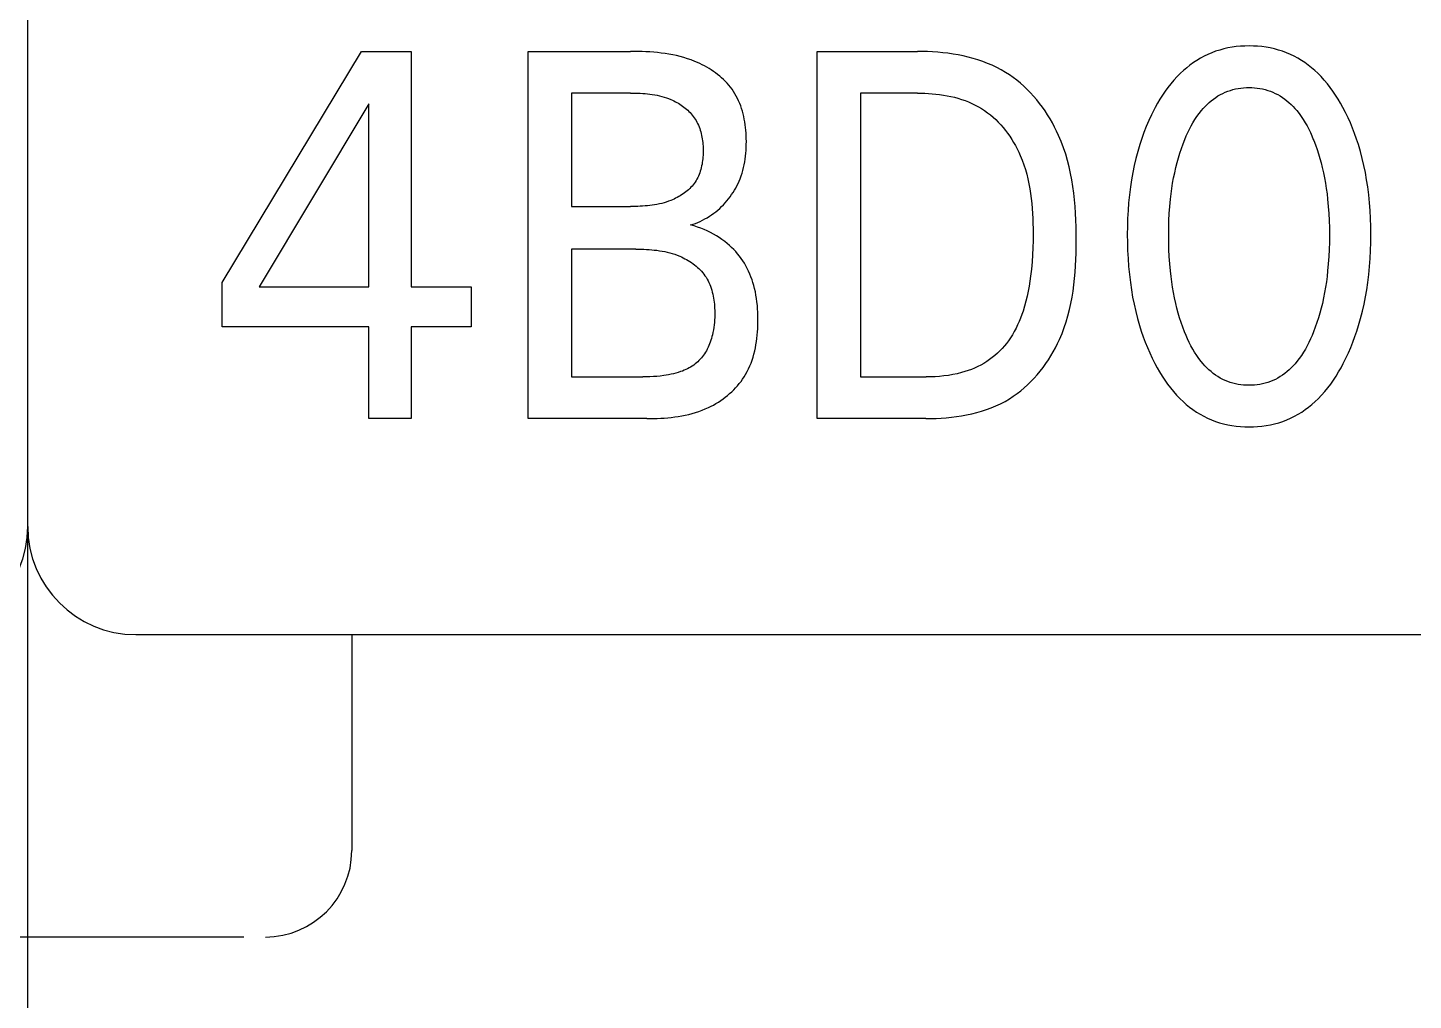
# Model space of a CAD drawing. Extents: x 10 to 879, y 6 to 221.
# Drawn here: x 685.573 to 690.259, y 133.055 to 136.345 of the extents above; entities that cross this region are included whole.
import ezdxf

# ---------------------------------------------------------------- set-up
doc = ezdxf.new("R2010")
doc.units = 0
doc.header["$LTSCALE"] = 5
doc.header["$MEASUREMENT"] = 0
doc.layers.get('0').update_dxf_attribs({"linetype": 'CONTINUOUS'})

msp = doc.modelspace()

# ---------------------------------------------------------------- linework, layer by layer
at = {"color": 7, "linetype": 'Continuous'}
for p, q in [((685.5726, 97.5377), (685.5726, 193.2585)), ((685.5726, 133.2686), (685.5726, 193.2585)), ((685.5726, 97.5377), (685.5726, 193.2585)), ((685.5726, 133.2686), (685.5726, 193.2585)), ((686.2302, 135.4827), (686.7011, 136.2645)), ((686.7011, 136.2645), (686.87, 136.2645)), ((686.87, 136.2645), (686.87, 135.4686)), ((687.2659, 135.0223), (687.2659, 136.2645)), ((687.2659, 136.2645), (687.6119, 136.2645)), ((687.6249, 136.2644), (687.6119, 136.2645)), ((687.6379, 136.2642), (687.6249, 136.2644)), ((687.6509, 136.2639), (687.6379, 136.2642)), ((687.6639, 136.2633), (687.6509, 136.2639)), ((687.6769, 136.2626), (687.6639, 136.2633)), ((687.6899, 136.2617), (687.6769, 136.2626)), ((687.7029, 136.2605), (687.6899, 136.2617)), ((687.7158, 136.259), (687.7029, 136.2605)), ((687.7287, 136.2573), (687.7158, 136.259)), ((687.7416, 136.2553), (687.7287, 136.2573)), ((687.7544, 136.2529), (687.7416, 136.2553)), ((687.7671, 136.2502), (687.7544, 136.2529)), ((687.7798, 136.2471), (687.7671, 136.2502)), ((687.7923, 136.2436), (687.7798, 136.2471)), ((687.8048, 136.2397), (687.7923, 136.2436)), ((688.2434, 135.0223), (688.2434, 136.2645)), ((688.2434, 136.2645), (688.5818, 136.2645)), ((688.5989, 136.2643), (688.5818, 136.2645)), ((688.6161, 136.2638), (688.5989, 136.2643)), ((688.6334, 136.2629), (688.6161, 136.2638)), ((688.6507, 136.2617), (688.6334, 136.2629)), ((688.668, 136.2601), (688.6507, 136.2617)), ((688.6853, 136.258), (688.668, 136.2601)), ((688.7025, 136.2555), (688.6853, 136.258)), ((688.7197, 136.2526), (688.7025, 136.2555)), ((688.7367, 136.2491), (688.7197, 136.2526)), ((688.7536, 136.2452), (688.7367, 136.2491)), ((688.7703, 136.2407), (688.7536, 136.2452)), ((689.5517, 136.2482), (689.5393, 136.2415)), ((689.5644, 136.2543), (689.5517, 136.2482)), ((689.5774, 136.2599), (689.5644, 136.2543)), ((689.5908, 136.2649), (689.5774, 136.2599)), ((689.6044, 136.2692), (689.5908, 136.2649)), ((689.6183, 136.2729), (689.6044, 136.2692)), ((689.6323, 136.2761), (689.6183, 136.2729)), ((689.6464, 136.2786), (689.6323, 136.2761)), ((689.6607, 136.2805), (689.6464, 136.2786)), ((689.675, 136.2819), (689.6607, 136.2805)), ((689.6894, 136.2827), (689.675, 136.2819)), ((689.7038, 136.283), (689.6894, 136.2827)), ((689.7183, 136.2827), (689.7038, 136.283)), ((689.7327, 136.2819), (689.7183, 136.2827)), ((689.7471, 136.2805), (689.7327, 136.2819)), ((689.7614, 136.2786), (689.7471, 136.2805)), ((689.7755, 136.2761), (689.7614, 136.2786)), ((689.7896, 136.273), (689.7755, 136.2761)), ((689.8035, 136.2692), (689.7896, 136.273)), ((689.8171, 136.2649), (689.8035, 136.2692)), ((689.8306, 136.2599), (689.8171, 136.2649)), ((689.8436, 136.2543), (689.8306, 136.2599)), ((689.8563, 136.2482), (689.8436, 136.2543)), ((689.8687, 136.2415), (689.8563, 136.2482)), ((687.8172, 136.2354), (687.8048, 136.2397)), ((687.8294, 136.2306), (687.8172, 136.2354)), ((687.8376, 136.2271), (687.8294, 136.2306)), ((687.8456, 136.2235), (687.8376, 136.2271)), ((687.8537, 136.2195), (687.8456, 136.2235)), ((687.8616, 136.2154), (687.8537, 136.2195)), ((687.8694, 136.2111), (687.8616, 136.2154)), ((687.8771, 136.2065), (687.8694, 136.2111)), ((687.8846, 136.2018), (687.8771, 136.2065)), ((687.892, 136.1968), (687.8846, 136.2018)), ((687.8992, 136.1917), (687.892, 136.1968)), ((688.7869, 136.2358), (688.7703, 136.2407)), ((688.8032, 136.2302), (688.7869, 136.2358)), ((688.8193, 136.2241), (688.8032, 136.2302)), ((688.8351, 136.2174), (688.8193, 136.2241)), ((688.8505, 136.21), (688.8351, 136.2174)), ((688.8657, 136.2021), (688.8505, 136.21)), ((688.8804, 136.1935), (688.8657, 136.2021)), ((689.482, 136.2002), (689.4716, 136.1906)), ((689.4928, 136.2094), (689.482, 136.2002)), ((689.5039, 136.2181), (689.4928, 136.2094)), ((689.5154, 136.2264), (689.5039, 136.2181)), ((689.5272, 136.2342), (689.5154, 136.2264)), ((689.5393, 136.2415), (689.5272, 136.2342)), ((689.8808, 136.2342), (689.8687, 136.2415)), ((689.8926, 136.2264), (689.8808, 136.2342)), ((689.9041, 136.2182), (689.8926, 136.2264)), ((689.9152, 136.2094), (689.9041, 136.2182)), ((689.926, 136.2002), (689.9152, 136.2094)), ((689.9363, 136.1906), (689.926, 136.2002)), ((687.9063, 136.1863), (687.8992, 136.1917)), ((687.9132, 136.1807), (687.9063, 136.1863)), ((687.9199, 136.175), (687.9132, 136.1807)), ((687.9263, 136.169), (687.9199, 136.175)), ((687.9326, 136.1628), (687.9263, 136.169)), ((687.9386, 136.1565), (687.9326, 136.1628)), ((687.9443, 136.1499), (687.9386, 136.1565)), ((687.9498, 136.1432), (687.9443, 136.1499)), ((688.8935, 136.1851), (688.8804, 136.1935)), ((688.9062, 136.1761), (688.8935, 136.1851)), ((688.9186, 136.1667), (688.9062, 136.1761)), ((688.9306, 136.1568), (688.9186, 136.1667)), ((688.9423, 136.1464), (688.9306, 136.1568)), ((689.4393, 136.1553), (689.4294, 136.1427)), ((689.4496, 136.1675), (689.4393, 136.1553)), ((689.4604, 136.1793), (689.4496, 136.1675)), ((689.4716, 136.1906), (689.4604, 136.1793)), ((689.9476, 136.1793), (689.9363, 136.1906)), ((689.9583, 136.1675), (689.9476, 136.1793)), ((689.9686, 136.1553), (689.9583, 136.1675)), ((689.9784, 136.1427), (689.9686, 136.1553)), ((687.4121, 136.1236), (687.4121, 135.7398)), ((687.6119, 136.1236), (687.4121, 136.1236)), ((687.6119, 136.1236), (687.6201, 136.1236)), ((687.6201, 136.1236), (687.6282, 136.1235)), ((687.6282, 136.1235), (687.6364, 136.1232)), ((687.6364, 136.1232), (687.6446, 136.1229)), ((687.6446, 136.1229), (687.6527, 136.1224)), ((687.6527, 136.1224), (687.6609, 136.1218)), ((687.6609, 136.1218), (687.669, 136.121)), ((687.669, 136.121), (687.6772, 136.1201)), ((687.6772, 136.1201), (687.6853, 136.119)), ((687.6853, 136.119), (687.6933, 136.1176)), ((687.6933, 136.1176), (687.7014, 136.1161)), ((687.7014, 136.1161), (687.7093, 136.1143)), ((687.7093, 136.1143), (687.7173, 136.1123)), ((687.7173, 136.1123), (687.7251, 136.1101)), ((687.7251, 136.1101), (687.7329, 136.1075)), ((687.7329, 136.1075), (687.7406, 136.1047)), ((687.7406, 136.1047), (687.7482, 136.1016)), ((687.955, 136.1362), (687.9498, 136.1432)), ((687.9599, 136.1291), (687.955, 136.1362)), ((687.9647, 136.1214), (687.9599, 136.1291)), ((687.9693, 136.1134), (687.9647, 136.1214)), ((687.9735, 136.1053), (687.9693, 136.1134)), ((687.9773, 136.097), (687.9735, 136.1053)), ((688.3895, 136.1236), (688.3895, 135.1632)), ((688.5818, 136.1236), (688.3895, 136.1236)), ((688.5818, 136.1236), (688.5943, 136.1235)), ((688.5943, 136.1235), (688.6068, 136.1231)), ((688.6068, 136.1231), (688.6194, 136.1225)), ((688.6194, 136.1225), (688.632, 136.1215)), ((688.632, 136.1215), (688.6446, 136.1203)), ((688.6446, 136.1203), (688.6572, 136.1187)), ((688.6572, 136.1187), (688.6698, 136.1169)), ((688.6698, 136.1169), (688.6823, 136.1147)), ((688.6823, 136.1147), (688.6947, 136.1121)), ((688.6947, 136.1121), (688.707, 136.1092)), ((688.707, 136.1092), (688.7192, 136.1059)), ((688.7192, 136.1059), (688.7313, 136.1022)), ((688.7313, 136.1022), (688.7431, 136.098)), ((688.9536, 136.1356), (688.9423, 136.1464)), ((688.9646, 136.1244), (688.9536, 136.1356)), ((688.9752, 136.1127), (688.9646, 136.1244)), ((688.9854, 136.1008), (688.9752, 136.1127)), ((689.4025, 136.103), (689.3944, 136.0892)), ((689.4111, 136.1165), (689.4025, 136.103)), ((689.42, 136.1297), (689.4111, 136.1165)), ((689.4294, 136.1427), (689.42, 136.1297)), ((689.5759, 136.0974), (689.5832, 136.1031)), ((689.5832, 136.1031), (689.5909, 136.1086)), ((689.5909, 136.1086), (689.5987, 136.1137)), ((689.5987, 136.1137), (689.6068, 136.1184)), ((689.6068, 136.1184), (689.6151, 136.1226)), ((689.6151, 136.1226), (689.6234, 136.1264)), ((689.6234, 136.1264), (689.6318, 136.1297)), ((689.6318, 136.1297), (689.6405, 136.1327)), ((689.6405, 136.1327), (689.6493, 136.1352)), ((689.6493, 136.1352), (689.6582, 136.1373)), ((689.6582, 136.1373), (689.6672, 136.1391)), ((689.6672, 136.1391), (689.6763, 136.1404)), ((689.6763, 136.1404), (689.6854, 136.1414)), ((689.6854, 136.1414), (689.6946, 136.1419)), ((689.6946, 136.1419), (689.7038, 136.1421)), ((689.7038, 136.1421), (689.713, 136.1419)), ((689.713, 136.1419), (689.7222, 136.1414)), ((689.7222, 136.1414), (689.7314, 136.1404)), ((689.7314, 136.1404), (689.7405, 136.1391)), ((689.7405, 136.1391), (689.7495, 136.1373)), ((689.7495, 136.1373), (689.7584, 136.1352)), ((689.7584, 136.1352), (689.7672, 136.1327)), ((689.7672, 136.1327), (689.7758, 136.1297)), ((689.7758, 136.1297), (689.7843, 136.1264)), ((689.7843, 136.1264), (689.7926, 136.1226)), ((689.7926, 136.1226), (689.8009, 136.1184)), ((689.8009, 136.1184), (689.8089, 136.1137)), ((689.8089, 136.1137), (689.8168, 136.1086)), ((689.8168, 136.1086), (689.8244, 136.1031)), ((689.8244, 136.1031), (689.8318, 136.0974)), ((689.9877, 136.1297), (689.9784, 136.1427)), ((689.9967, 136.1165), (689.9877, 136.1297)), ((690.0052, 136.1029), (689.9967, 136.1165)), ((690.0133, 136.0892), (690.0052, 136.1029)), ((686.7269, 136.0875), (686.3551, 135.4686)), ((686.7269, 135.4686), (686.7269, 136.0875)), ((687.7482, 136.1016), (687.7534, 136.0993)), ((687.7534, 136.0993), (687.7585, 136.0969)), ((687.7585, 136.0969), (687.7635, 136.0943)), ((687.7635, 136.0943), (687.7685, 136.0916)), ((687.7685, 136.0916), (687.7734, 136.0888)), ((687.7734, 136.0888), (687.7782, 136.0858)), ((687.7782, 136.0858), (687.7829, 136.0827)), ((687.7829, 136.0827), (687.7875, 136.0794)), ((687.7875, 136.0794), (687.7921, 136.076)), ((687.7921, 136.076), (687.7965, 136.0725)), ((687.7965, 136.0725), (687.8008, 136.0689)), ((687.8008, 136.0689), (687.8049, 136.0652)), ((687.8049, 136.0652), (687.809, 136.0613)), ((687.809, 136.0613), (687.8129, 136.0573)), ((687.8129, 136.0573), (687.8166, 136.0532)), ((687.9809, 136.0885), (687.9773, 136.097)), ((687.9842, 136.0799), (687.9809, 136.0885)), ((687.9872, 136.0711), (687.9842, 136.0799)), ((687.9899, 136.0622), (687.9872, 136.0711)), ((687.9923, 136.0533), (687.9899, 136.0622)), ((688.7431, 136.098), (688.7548, 136.0935)), ((688.7548, 136.0935), (688.7663, 136.0885)), ((688.7663, 136.0885), (688.7775, 136.0831)), ((688.7775, 136.0831), (688.7885, 136.0772)), ((688.7885, 136.0772), (688.7992, 136.0709)), ((688.7992, 136.0709), (688.8094, 136.0643)), ((688.8094, 136.0643), (688.8192, 136.0572)), ((688.8192, 136.0572), (688.8287, 136.0497)), ((688.9952, 136.0884), (688.9854, 136.1008)), ((689.0047, 136.0758), (688.9952, 136.0884)), ((689.0138, 136.0629), (689.0047, 136.0758)), ((689.0224, 136.0497), (689.0138, 136.0629)), ((689.3838, 136.0699), (689.3739, 136.0504)), ((689.3866, 136.0752), (689.3838, 136.0699)), ((689.3944, 136.0892), (689.3866, 136.0752)), ((689.5348, 136.0544), (689.5426, 136.0642)), ((689.5426, 136.0642), (689.5488, 136.0713)), ((689.5488, 136.0713), (689.5552, 136.0782)), ((689.5552, 136.0782), (689.5618, 136.0849)), ((689.5618, 136.0849), (689.5687, 136.0913)), ((689.5687, 136.0913), (689.5759, 136.0974)), ((689.8318, 136.0974), (689.8389, 136.0913)), ((689.8389, 136.0913), (689.8458, 136.0849)), ((689.8458, 136.0849), (689.8525, 136.0782)), ((689.8525, 136.0782), (689.8589, 136.0713)), ((689.8589, 136.0713), (689.865, 136.0642)), ((689.865, 136.0642), (689.8728, 136.0544)), ((690.021, 136.0752), (690.0133, 136.0892)), ((690.0301, 136.0578), (690.021, 136.0752)), ((690.0386, 136.0402), (690.0301, 136.0578)), ((687.8166, 136.0532), (687.8202, 136.0489)), ((687.8202, 136.0489), (687.8237, 136.0446)), ((687.8237, 136.0446), (687.8269, 136.0402)), ((687.8269, 136.0402), (687.83, 136.0356)), ((687.83, 136.0356), (687.8331, 136.0305)), ((687.8331, 136.0305), (687.836, 136.0254)), ((687.836, 136.0254), (687.8387, 136.0201)), ((687.8387, 136.0201), (687.8412, 136.0147)), ((687.8412, 136.0147), (687.8435, 136.0092)), ((687.8435, 136.0092), (687.8455, 136.0036)), ((687.9945, 136.0442), (687.9923, 136.0533)), ((687.9964, 136.035), (687.9945, 136.0442)), ((687.998, 136.0257), (687.9964, 136.035)), ((687.9994, 136.0164), (687.998, 136.0257)), ((688.0006, 136.007), (687.9994, 136.0164)), ((688.8287, 136.0497), (688.838, 136.0418)), ((688.838, 136.0418), (688.8469, 136.0336)), ((688.8469, 136.0336), (688.8556, 136.025)), ((688.8556, 136.025), (688.8639, 136.016)), ((688.8639, 136.016), (688.872, 136.0068)), ((689.0307, 136.0362), (689.0224, 136.0497)), ((689.0386, 136.0225), (689.0307, 136.0362)), ((689.046, 136.0087), (689.0386, 136.0225)), ((689.053, 135.9946), (689.046, 136.0087)), ((689.3561, 136.0107), (689.3482, 135.9904)), ((689.3647, 136.0307), (689.3561, 136.0107)), ((689.3739, 136.0504), (689.3647, 136.0307)), ((689.502, 136.0012), (689.5078, 136.0123)), ((689.5078, 136.0123), (689.514, 136.0232)), ((689.514, 136.0232), (689.5205, 136.0339)), ((689.5205, 136.0339), (689.5275, 136.0443)), ((689.5275, 136.0443), (689.5348, 136.0544)), ((689.8728, 136.0544), (689.8802, 136.0443)), ((689.8802, 136.0443), (689.8871, 136.0339)), ((689.8871, 136.0339), (689.8937, 136.0232)), ((689.8937, 136.0232), (689.8998, 136.0123)), ((689.8998, 136.0123), (689.9056, 136.0012)), ((690.0466, 136.0224), (690.0386, 136.0402)), ((690.054, 136.0044), (690.0466, 136.0224)), ((687.8455, 136.0036), (687.8475, 135.998)), ((687.8475, 135.998), (687.8492, 135.9922)), ((687.8492, 135.9922), (687.8507, 135.9864)), ((687.8507, 135.9864), (687.8521, 135.9805)), ((687.8521, 135.9805), (687.8533, 135.9745)), ((687.8533, 135.9745), (687.8543, 135.9685)), ((687.8543, 135.9685), (687.8552, 135.9625)), ((687.8552, 135.9625), (687.8559, 135.9564)), ((688.0016, 135.9976), (688.0006, 136.007)), ((688.0023, 135.9882), (688.0016, 135.9976)), ((688.0029, 135.9788), (688.0023, 135.9882)), ((688.0032, 135.9693), (688.0029, 135.9788)), ((688.0034, 135.9599), (688.0032, 135.9693)), ((688.872, 136.0068), (688.8797, 135.9972)), ((688.8797, 135.9972), (688.8871, 135.9874)), ((688.8871, 135.9874), (688.8942, 135.9773)), ((688.8942, 135.9773), (688.901, 135.967)), ((688.901, 135.967), (688.9074, 135.9565)), ((689.0596, 135.9804), (689.053, 135.9946)), ((689.0684, 135.9595), (689.0596, 135.9804)), ((689.3408, 135.9699), (689.334, 135.9492)), ((689.3482, 135.9904), (689.3408, 135.9699)), ((689.4804, 135.9514), (689.4865, 135.9669)), ((689.4865, 135.9669), (689.4914, 135.9785)), ((689.4914, 135.9785), (689.4966, 135.9899)), ((689.4966, 135.9899), (689.502, 136.0012)), ((689.9056, 136.0012), (689.9111, 135.9899)), ((689.9111, 135.9899), (689.9162, 135.9785)), ((689.9162, 135.9785), (689.9211, 135.9669)), ((689.9211, 135.9669), (689.9228, 135.9628)), ((689.9228, 135.9628), (689.9285, 135.9479)), ((690.061, 135.9862), (690.054, 136.0044)), ((690.0676, 135.9678), (690.061, 135.9862)), ((690.0736, 135.9492), (690.0676, 135.9678)), ((687.8559, 135.9564), (687.8564, 135.9503)), ((687.8564, 135.9503), (687.8568, 135.9441)), ((687.8568, 135.9441), (687.8571, 135.9379)), ((687.8571, 135.9194), (687.8569, 135.9132)), ((687.8571, 135.9379), (687.8572, 135.9317)), ((687.8572, 135.9255), (687.8571, 135.9194)), ((687.8572, 135.9317), (687.8572, 135.9255)), ((688.0008, 135.91), (688.0018, 135.9199)), ((688.0018, 135.9199), (688.0026, 135.9298)), ((688.0026, 135.9298), (688.0031, 135.9398)), ((688.0031, 135.9398), (688.0033, 135.9498)), ((688.0033, 135.9498), (688.0034, 135.9599)), ((688.9074, 135.9565), (688.9135, 135.9458)), ((688.9135, 135.9458), (688.9192, 135.9349)), ((688.9192, 135.9349), (688.9247, 135.9239)), ((688.9247, 135.9239), (688.9297, 135.9127)), ((689.0764, 135.9384), (689.0684, 135.9595)), ((689.0835, 135.917), (689.0764, 135.9384)), ((689.0898, 135.8954), (689.0835, 135.917)), ((689.3271, 135.9258), (689.3209, 135.9021)), ((689.334, 135.9492), (689.3271, 135.9258)), ((689.4647, 135.9041), (689.4695, 135.92)), ((689.4695, 135.92), (689.4748, 135.9358)), ((689.4748, 135.9358), (689.4804, 135.9514)), ((689.9285, 135.9479), (689.9338, 135.933)), ((689.9338, 135.933), (689.9388, 135.9179)), ((689.9388, 135.9179), (689.9433, 135.9026)), ((690.0806, 135.9258), (690.0736, 135.9492)), ((690.0868, 135.9021), (690.0806, 135.9258)), ((687.8509, 135.871), (687.8493, 135.8652)), ((687.8522, 135.8769), (687.8509, 135.871)), ((687.8534, 135.8829), (687.8522, 135.8769)), ((687.8544, 135.8888), (687.8534, 135.8829)), ((687.8552, 135.8949), (687.8544, 135.8888)), ((687.8559, 135.901), (687.8552, 135.8949)), ((687.8565, 135.9071), (687.8559, 135.901)), ((687.8569, 135.9132), (687.8565, 135.9071)), ((687.9917, 135.8617), (687.9941, 135.8712)), ((687.9941, 135.8712), (687.9962, 135.8808)), ((687.9962, 135.8808), (687.998, 135.8904)), ((687.998, 135.8904), (687.9996, 135.9002)), ((687.9996, 135.9002), (688.0008, 135.91)), ((688.9297, 135.9127), (688.9362, 135.8971)), ((688.9362, 135.8971), (688.942, 135.8813)), ((688.942, 135.8813), (688.9472, 135.8654)), ((689.0954, 135.8736), (689.0898, 135.8954)), ((689.1003, 135.8516), (689.0954, 135.8736)), ((689.3153, 135.8783), (689.3104, 135.8543)), ((689.3209, 135.9021), (689.3153, 135.8783)), ((689.4522, 135.8542), (689.4562, 135.8719)), ((689.4562, 135.8719), (689.4603, 135.8881)), ((689.4603, 135.8881), (689.4647, 135.9041)), ((689.9433, 135.9026), (689.9475, 135.8873)), ((689.9475, 135.8873), (689.9514, 135.8719)), ((689.9514, 135.8719), (689.9554, 135.8542)), ((690.0923, 135.8783), (690.0868, 135.9021)), ((690.0972, 135.8543), (690.0923, 135.8783)), ((687.83, 135.8223), (687.8267, 135.8177)), ((687.8332, 135.8273), (687.83, 135.8223)), ((687.8361, 135.8324), (687.8332, 135.8273)), ((687.8388, 135.8376), (687.8361, 135.8324)), ((687.8413, 135.8429), (687.8388, 135.8376)), ((687.8436, 135.8483), (687.8413, 135.8429)), ((687.8457, 135.8539), (687.8436, 135.8483)), ((687.8476, 135.8595), (687.8457, 135.8539)), ((687.8493, 135.8652), (687.8476, 135.8595)), ((687.9755, 135.8178), (687.9791, 135.8257)), ((687.9791, 135.8257), (687.9824, 135.8338)), ((687.9824, 135.8338), (687.9858, 135.843)), ((687.9858, 135.843), (687.9889, 135.8523)), ((687.9889, 135.8523), (687.9917, 135.8617)), ((688.9472, 135.8654), (688.9518, 135.8492)), ((688.9518, 135.8492), (688.9558, 135.833)), ((688.9558, 135.833), (688.9594, 135.8166)), ((689.1045, 135.8295), (689.1003, 135.8516)), ((689.1081, 135.8072), (689.1045, 135.8295)), ((689.3061, 135.8302), (689.3025, 135.806)), ((689.3104, 135.8543), (689.3061, 135.8302)), ((689.4454, 135.8184), (689.4486, 135.8363)), ((689.4486, 135.8363), (689.4522, 135.8542)), ((689.9554, 135.8542), (689.959, 135.8363)), ((689.959, 135.8363), (689.9622, 135.8184)), ((690.1015, 135.8302), (690.0972, 135.8543)), ((690.1052, 135.806), (690.1015, 135.8302)), ((687.7796, 135.776), (687.7745, 135.7731)), ((687.7845, 135.7791), (687.7796, 135.776)), ((687.7894, 135.7823), (687.7845, 135.7791)), ((687.7941, 135.7857), (687.7894, 135.7823)), ((687.7988, 135.7892), (687.7941, 135.7857)), ((687.8032, 135.7929), (687.7988, 135.7892)), ((687.8076, 135.7967), (687.8032, 135.7929)), ((687.8117, 135.8006), (687.8076, 135.7967)), ((687.8158, 135.8047), (687.8117, 135.8006)), ((687.8196, 135.8089), (687.8158, 135.8047)), ((687.8233, 135.8133), (687.8196, 135.8089)), ((687.8267, 135.8177), (687.8233, 135.8133)), ((687.9485, 135.7728), (687.9536, 135.7799)), ((687.9536, 135.7799), (687.9585, 135.7872)), ((687.9585, 135.7872), (687.9631, 135.7947)), ((687.9631, 135.7947), (687.9675, 135.8023)), ((687.9675, 135.8023), (687.9716, 135.81)), ((687.9716, 135.81), (687.9755, 135.8178)), ((688.9594, 135.8166), (688.9624, 135.8001)), ((688.9624, 135.8001), (688.965, 135.7835)), ((688.965, 135.7835), (688.9672, 135.7668)), ((689.1111, 135.7848), (689.1081, 135.8072)), ((689.1136, 135.7622), (689.1111, 135.7848)), ((689.2991, 135.7794), (689.2965, 135.7527)), ((689.3025, 135.806), (689.2991, 135.7794)), ((689.4381, 135.7642), (689.4402, 135.7823)), ((689.4402, 135.7823), (689.4426, 135.8004)), ((689.4426, 135.8004), (689.4454, 135.8184)), ((689.9622, 135.8184), (689.965, 135.8004)), ((689.965, 135.8004), (689.9675, 135.7823)), ((689.9675, 135.7823), (689.9696, 135.7642)), ((690.1085, 135.7794), (690.1052, 135.806)), ((690.1112, 135.7527), (690.1085, 135.7794)), ((687.4121, 135.7398), (687.6119, 135.7398)), ((687.6201, 135.7398), (687.6119, 135.7398)), ((687.6282, 135.7399), (687.6201, 135.7398)), ((687.6363, 135.7401), (687.6282, 135.7399)), ((687.6445, 135.7405), (687.6363, 135.7401)), ((687.6526, 135.7409), (687.6445, 135.7405)), ((687.6607, 135.7415), (687.6526, 135.7409)), ((687.6689, 135.7422), (687.6607, 135.7415)), ((687.677, 135.7431), (687.6689, 135.7422)), ((687.685, 135.7441), (687.677, 135.7431)), ((687.6931, 135.7454), (687.685, 135.7441)), ((687.7011, 135.7468), (687.6931, 135.7454)), ((687.7091, 135.7485), (687.7011, 135.7468)), ((687.717, 135.7503), (687.7091, 135.7485)), ((687.7249, 135.7525), (687.717, 135.7503)), ((687.7327, 135.7548), (687.7249, 135.7525)), ((687.7405, 135.7575), (687.7327, 135.7548)), ((687.7482, 135.7604), (687.7405, 135.7575)), ((687.7536, 135.7627), (687.7482, 135.7604)), ((687.7589, 135.765), (687.7536, 135.7627)), ((687.7642, 135.7676), (687.7589, 135.765)), ((687.7694, 135.7702), (687.7642, 135.7676)), ((687.7745, 135.7731), (687.7694, 135.7702)), ((687.8998, 135.7221), (687.9066, 135.7277)), ((687.9066, 135.7277), (687.9132, 135.7335)), ((687.9132, 135.7335), (687.9196, 135.7396)), ((687.9196, 135.7396), (687.9258, 135.7459)), ((687.9258, 135.7459), (687.9318, 135.7523)), ((687.9318, 135.7523), (687.9376, 135.759)), ((687.9376, 135.759), (687.9431, 135.7658)), ((687.9431, 135.7658), (687.9485, 135.7728)), ((688.9672, 135.7668), (688.969, 135.7501)), ((688.969, 135.7501), (688.9704, 135.7333)), ((688.9704, 135.7333), (688.9715, 135.7165)), ((689.1155, 135.7395), (689.1136, 135.7622)), ((689.117, 135.7168), (689.1155, 135.7395)), ((689.2965, 135.7527), (689.2945, 135.726)), ((689.4341, 135.7162), (689.4358, 135.7402)), ((689.4358, 135.7402), (689.4381, 135.7642)), ((689.9696, 135.7642), (689.9718, 135.7402)), ((689.9718, 135.7402), (689.9735, 135.7162)), ((690.1132, 135.726), (690.1112, 135.7527)), ((687.8233, 135.6799), (687.8315, 135.6828)), ((687.8315, 135.6828), (687.8397, 135.6861)), ((687.8397, 135.6861), (687.8477, 135.6896)), ((687.8477, 135.6896), (687.8556, 135.6935)), ((687.8556, 135.6935), (687.8634, 135.6976)), ((687.8634, 135.6976), (687.871, 135.702)), ((687.871, 135.702), (687.8785, 135.7066)), ((687.8785, 135.7066), (687.8858, 135.7115)), ((687.8858, 135.7115), (687.8929, 135.7167)), ((687.8929, 135.7167), (687.8998, 135.7221)), ((688.9715, 135.7165), (688.9723, 135.6996)), ((688.9723, 135.6996), (688.9728, 135.6828)), ((688.9728, 135.6828), (688.9731, 135.6659)), ((689.1181, 135.694), (689.117, 135.7168)), ((689.1189, 135.6711), (689.1181, 135.694)), ((689.2931, 135.6992), (689.2922, 135.6724)), ((689.2945, 135.726), (689.2931, 135.6992)), ((689.4323, 135.668), (689.4329, 135.6921)), ((689.4329, 135.6921), (689.4341, 135.7162)), ((689.9735, 135.7162), (689.9747, 135.6921)), ((689.9747, 135.6921), (689.9754, 135.668)), ((690.1146, 135.6992), (690.1132, 135.726)), ((690.1154, 135.6724), (690.1146, 135.6992)), ((687.8148, 135.6773), (687.8233, 135.6799)), ((687.8265, 135.674), (687.8148, 135.6773)), ((687.838, 135.6703), (687.8265, 135.674)), ((687.8494, 135.6662), (687.838, 135.6703)), ((687.8606, 135.6617), (687.8494, 135.6662)), ((687.8712, 135.6571), (687.8606, 135.6617)), ((687.8817, 135.652), (687.8712, 135.6571)), ((687.8919, 135.6466), (687.8817, 135.652)), ((687.902, 135.6409), (687.8919, 135.6466)), ((687.9116, 135.6349), (687.902, 135.6409)), ((687.921, 135.6286), (687.9116, 135.6349)), ((688.9732, 135.6491), (688.973, 135.6248)), ((688.9731, 135.6659), (688.9732, 135.6491)), ((689.1192, 135.6482), (689.1189, 135.6711)), ((689.1193, 135.6253), (689.1192, 135.6482)), ((689.2922, 135.6724), (689.292, 135.6456)), ((689.292, 135.6456), (689.2922, 135.6183)), ((689.432, 135.6438), (689.4323, 135.668)), ((689.4322, 135.6194), (689.432, 135.6438)), ((689.9754, 135.668), (689.9756, 135.6438)), ((689.9756, 135.6438), (689.9754, 135.6194)), ((690.1157, 135.6456), (690.1154, 135.6724)), ((690.1154, 135.6184), (690.1157, 135.6456)), ((687.4121, 135.5954), (687.4121, 135.1632)), ((687.6301, 135.5954), (687.4121, 135.5954)), ((687.6301, 135.5954), (687.6389, 135.5954)), ((687.6389, 135.5954), (687.6478, 135.5952)), ((687.6478, 135.5952), (687.6567, 135.595)), ((687.6567, 135.595), (687.6655, 135.5946)), ((687.6655, 135.5946), (687.6744, 135.5941)), ((687.6744, 135.5941), (687.6833, 135.5934)), ((687.6833, 135.5934), (687.6921, 135.5926)), ((687.6921, 135.5926), (687.7009, 135.5916)), ((687.7009, 135.5916), (687.7097, 135.5903)), ((687.7097, 135.5903), (687.7185, 135.5889)), ((687.7185, 135.5889), (687.7272, 135.5872)), ((687.7272, 135.5872), (687.7359, 135.5853)), ((687.9301, 135.6219), (687.921, 135.6286)), ((687.939, 135.6148), (687.9301, 135.6219)), ((687.9464, 135.6083), (687.939, 135.6148)), ((687.9536, 135.6016), (687.9464, 135.6083)), ((687.9606, 135.5947), (687.9536, 135.6016)), ((687.9673, 135.5875), (687.9606, 135.5947)), ((687.9738, 135.58), (687.9673, 135.5875)), ((688.9724, 135.6005), (688.9713, 135.5763)), ((688.973, 135.6248), (688.9724, 135.6005)), ((689.1188, 135.5821), (689.1192, 135.6037)), ((689.1192, 135.6037), (689.1193, 135.6253)), ((689.2922, 135.6183), (689.293, 135.5911)), ((689.293, 135.5911), (689.2944, 135.5638)), ((689.4329, 135.5949), (689.4322, 135.6194)), ((689.4341, 135.5704), (689.4329, 135.5949)), ((689.9747, 135.5949), (689.9736, 135.5704)), ((689.9754, 135.6194), (689.9747, 135.5949)), ((690.1132, 135.564), (690.1146, 135.5912)), ((690.1146, 135.5912), (690.1154, 135.6184)), ((687.7359, 135.5853), (687.7445, 135.5832)), ((687.7445, 135.5832), (687.753, 135.5807)), ((687.753, 135.5807), (687.7615, 135.578)), ((687.7615, 135.578), (687.7699, 135.575)), ((687.7699, 135.575), (687.7782, 135.5716)), ((687.7782, 135.5716), (687.7841, 135.569)), ((687.7841, 135.569), (687.7899, 135.5663)), ((687.7899, 135.5663), (687.7957, 135.5633)), ((687.7957, 135.5633), (687.8014, 135.5602)), ((687.8014, 135.5602), (687.807, 135.557)), ((687.807, 135.557), (687.8125, 135.5535)), ((687.8125, 135.5535), (687.8179, 135.5499)), ((687.8179, 135.5499), (687.8231, 135.5462)), ((687.8231, 135.5462), (687.8283, 135.5423)), ((687.8283, 135.5423), (687.8333, 135.5382)), ((687.9799, 135.5723), (687.9738, 135.58)), ((687.9858, 135.5644), (687.9799, 135.5723)), ((687.9914, 135.5563), (687.9858, 135.5644)), ((687.9966, 135.548), (687.9914, 135.5563)), ((688.0018, 135.5391), (687.9966, 135.548)), ((688.9697, 135.5522), (688.9675, 135.5282)), ((688.9713, 135.5763), (688.9697, 135.5522)), ((689.117, 135.539), (689.1181, 135.5605)), ((689.1181, 135.5605), (689.1188, 135.5821)), ((689.2944, 135.5638), (689.2964, 135.5366)), ((689.4358, 135.546), (689.4341, 135.5704)), ((689.438, 135.5217), (689.4358, 135.546)), ((689.9719, 135.546), (689.9696, 135.5217)), ((689.9736, 135.5704), (689.9719, 135.546)), ((690.1113, 135.5369), (690.1132, 135.564)), ((687.8333, 135.5382), (687.8381, 135.534)), ((687.8381, 135.534), (687.8428, 135.5296)), ((687.8428, 135.5296), (687.8474, 135.5251)), ((687.8474, 135.5251), (687.8517, 135.5205)), ((687.8517, 135.5205), (687.8558, 135.5156)), ((687.8558, 135.5156), (687.8598, 135.5107)), ((687.8598, 135.5107), (687.8635, 135.5056)), ((687.8635, 135.5056), (687.867, 135.5003)), ((687.867, 135.5003), (687.8705, 135.4945)), ((687.8705, 135.4945), (687.8738, 135.4886)), ((688.0066, 135.53), (688.0018, 135.5391)), ((688.0111, 135.5207), (688.0066, 135.53)), ((688.0152, 135.5113), (688.0111, 135.5207)), ((688.0191, 135.5018), (688.0152, 135.5113)), ((688.0226, 135.4921), (688.0191, 135.5018)), ((688.9647, 135.5041), (688.9623, 135.4871)), ((688.9675, 135.5282), (688.9647, 135.5041)), ((689.1114, 135.4749), (689.1137, 135.4962)), ((689.1137, 135.4962), (689.1156, 135.5176)), ((689.1156, 135.5176), (689.117, 135.539)), ((689.2964, 135.5366), (689.299, 135.5095)), ((689.299, 135.5095), (689.3023, 135.4824)), ((689.4401, 135.5033), (689.438, 135.5217)), ((689.4425, 135.4849), (689.4401, 135.5033)), ((689.9676, 135.5033), (689.9652, 135.4849)), ((689.9696, 135.5217), (689.9676, 135.5033)), ((690.1053, 135.4828), (690.1086, 135.5098)), ((690.1086, 135.5098), (690.1113, 135.5369)), ((686.2302, 135.3331), (686.2302, 135.4827)), ((686.3551, 135.4686), (686.7269, 135.4686)), ((686.87, 135.4686), (687.0721, 135.4686)), ((687.0721, 135.4686), (687.0721, 135.3331)), ((687.8738, 135.4886), (687.8768, 135.4825)), ((687.8768, 135.4825), (687.8795, 135.4763)), ((687.8795, 135.4763), (687.882, 135.4699)), ((687.882, 135.4699), (687.8843, 135.4635)), ((687.8843, 135.4635), (687.8863, 135.457)), ((687.8863, 135.457), (687.8882, 135.4503)), ((687.8882, 135.4503), (687.8898, 135.4436)), ((688.0258, 135.4823), (688.0226, 135.4921)), ((688.0286, 135.4725), (688.0258, 135.4823)), ((688.0312, 135.4626), (688.0286, 135.4725)), ((688.0338, 135.4512), (688.0312, 135.4626)), ((688.036, 135.4399), (688.0338, 135.4512)), ((688.9565, 135.4531), (688.9529, 135.4362)), ((688.9596, 135.47), (688.9565, 135.4531)), ((688.9623, 135.4871), (688.9596, 135.47)), ((689.1052, 135.4327), (689.1085, 135.4537)), ((689.1085, 135.4537), (689.1114, 135.4749)), ((689.3023, 135.4824), (689.3059, 135.4579)), ((689.3059, 135.4579), (689.3101, 135.4334)), ((689.4452, 135.4666), (689.4425, 135.4849)), ((689.4484, 135.4484), (689.4452, 135.4666)), ((689.4519, 135.4303), (689.4484, 135.4484)), ((689.9592, 135.4484), (689.9557, 135.4303)), ((689.9624, 135.4666), (689.9592, 135.4484)), ((689.9652, 135.4849), (689.9624, 135.4666)), ((690.0975, 135.4338), (690.1017, 135.4582)), ((690.1017, 135.4582), (690.1053, 135.4828)), ((687.8898, 135.4436), (687.8913, 135.4368)), ((687.8913, 135.4368), (687.8925, 135.43)), ((687.8925, 135.43), (687.8936, 135.4231)), ((687.8936, 135.4231), (687.8945, 135.4162)), ((687.8945, 135.4162), (687.8952, 135.4093)), ((687.8952, 135.4093), (687.8958, 135.4023)), ((687.8958, 135.4023), (687.8962, 135.3954)), ((688.0378, 135.4284), (688.036, 135.4399)), ((688.0394, 135.4169), (688.0378, 135.4284)), ((688.0406, 135.4054), (688.0394, 135.4169)), ((688.0415, 135.3937), (688.0406, 135.4054)), ((688.9443, 135.4027), (688.9392, 135.3862)), ((688.9488, 135.4194), (688.9443, 135.4027)), ((688.9529, 135.4362), (688.9488, 135.4194)), ((689.0966, 135.3911), (689.1012, 135.4118)), ((689.1012, 135.4118), (689.1052, 135.4327)), ((689.3101, 135.4334), (689.3149, 135.409)), ((689.3149, 135.409), (689.3204, 135.3848)), ((689.4559, 135.4122), (689.4519, 135.4303)), ((689.4599, 135.3958), (689.4559, 135.4122)), ((689.9517, 135.4122), (689.9477, 135.3958)), ((689.9557, 135.4303), (689.9517, 135.4122)), ((690.0872, 135.3852), (690.0927, 135.4094)), ((690.0927, 135.4094), (690.0975, 135.4338)), ((687.896, 135.3559), (687.8954, 135.3474)), ((687.8964, 135.3644), (687.896, 135.3559)), ((687.8962, 135.3954), (687.8965, 135.3884)), ((687.8966, 135.3729), (687.8964, 135.3644)), ((687.8965, 135.3884), (687.8966, 135.3815)), ((687.8966, 135.3815), (687.8966, 135.3729)), ((688.0422, 135.3821), (688.0415, 135.3937)), ((688.0426, 135.3704), (688.0422, 135.3821)), ((688.0427, 135.3586), (688.0426, 135.3704)), ((688.0427, 135.3478), (688.0427, 135.3586)), ((688.9308, 135.3624), (688.9261, 135.3507)), ((688.9352, 135.3742), (688.9308, 135.3624)), ((688.9392, 135.3862), (688.9352, 135.3742)), ((689.0854, 135.3501), (689.0913, 135.3705)), ((689.0913, 135.3705), (689.0966, 135.3911)), ((689.3204, 135.3848), (689.3265, 135.3607)), ((689.3265, 135.3607), (689.3333, 135.3369)), ((689.4643, 135.3795), (689.4599, 135.3958)), ((689.469, 135.3633), (689.4643, 135.3795)), ((689.4742, 135.3472), (689.469, 135.3633)), ((689.9386, 135.3633), (689.9335, 135.3472)), ((689.9434, 135.3795), (689.9386, 135.3633)), ((689.9477, 135.3958), (689.9434, 135.3795)), ((690.0743, 135.3373), (690.0811, 135.3611)), ((690.0811, 135.3611), (690.0872, 135.3852)), ((686.7269, 135.3331), (686.2302, 135.3331)), ((686.7269, 135.0223), (686.7269, 135.3331)), ((686.87, 135.3331), (686.87, 135.0223)), ((687.0721, 135.3331), (686.87, 135.3331)), ((687.8887, 135.3058), (687.8871, 135.2996)), ((687.8905, 135.314), (687.8887, 135.3058)), ((687.8921, 135.3223), (687.8905, 135.314)), ((687.8935, 135.3306), (687.8921, 135.3223)), ((687.8945, 135.339), (687.8935, 135.3306)), ((687.8954, 135.3474), (687.8945, 135.339)), ((688.0404, 135.3044), (688.0413, 135.3153)), ((688.0413, 135.3153), (688.042, 135.3261)), ((688.042, 135.3261), (688.0424, 135.3369)), ((688.0424, 135.3369), (688.0427, 135.3478)), ((688.9035, 135.3058), (688.8967, 135.2952)), ((688.9097, 135.3167), (688.9035, 135.3058)), ((688.9156, 135.3279), (688.9097, 135.3167)), ((688.9211, 135.3392), (688.9156, 135.3279)), ((688.9261, 135.3507), (688.9211, 135.3392)), ((689.0628, 135.2903), (689.0711, 135.31)), ((689.0711, 135.31), (689.0786, 135.33)), ((689.0786, 135.33), (689.0854, 135.3501)), ((689.3333, 135.3369), (689.3393, 135.3181)), ((689.3393, 135.3181), (689.3457, 135.2994)), ((689.4798, 135.3313), (689.4742, 135.3472)), ((689.4858, 135.3155), (689.4798, 135.3313)), ((689.4906, 135.3036), (689.4858, 135.3155)), ((689.9219, 135.3155), (689.917, 135.3036)), ((689.9279, 135.3313), (689.9219, 135.3155)), ((689.9335, 135.3472), (689.9279, 135.3313)), ((690.0619, 135.2997), (690.0684, 135.3184)), ((690.0684, 135.3184), (690.0743, 135.3373)), ((687.8741, 135.2634), (687.8713, 135.2577)), ((687.8768, 135.2693), (687.8741, 135.2634)), ((687.8792, 135.2752), (687.8768, 135.2693)), ((687.8815, 135.2812), (687.8792, 135.2752)), ((687.8835, 135.2873), (687.8815, 135.2812)), ((687.8854, 135.2934), (687.8835, 135.2873)), ((687.8871, 135.2996), (687.8854, 135.2934)), ((688.0317, 135.2511), (688.034, 135.2616)), ((688.034, 135.2616), (688.036, 135.2722)), ((688.036, 135.2722), (688.0377, 135.2829)), ((688.0377, 135.2829), (688.0392, 135.2936)), ((688.0392, 135.2936), (688.0404, 135.3044)), ((688.8688, 135.2594), (688.8609, 135.2512)), ((688.8763, 135.268), (688.8688, 135.2594)), ((688.8835, 135.2768), (688.8763, 135.268)), ((688.8903, 135.2859), (688.8835, 135.2768)), ((688.8967, 135.2952), (688.8903, 135.2859)), ((689.0416, 135.2483), (689.0491, 135.2621)), ((689.0491, 135.2621), (689.0562, 135.2761)), ((689.0562, 135.2761), (689.0628, 135.2903)), ((689.3457, 135.2994), (689.3526, 135.2809)), ((689.3526, 135.2809), (689.3599, 135.2626)), ((689.3599, 135.2626), (689.3678, 135.2445)), ((689.4958, 135.2918), (689.4906, 135.3036)), ((689.5012, 135.2802), (689.4958, 135.2918)), ((689.507, 135.2688), (689.5012, 135.2802)), ((689.5132, 135.2576), (689.507, 135.2688)), ((689.9006, 135.2688), (689.8945, 135.2576)), ((689.9064, 135.2802), (689.9006, 135.2688)), ((689.9119, 135.2918), (689.9064, 135.2802)), ((689.917, 135.3036), (689.9119, 135.2918)), ((690.0398, 135.2446), (690.0477, 135.2628)), ((690.0477, 135.2628), (690.0551, 135.2811)), ((690.0551, 135.2811), (690.0619, 135.2997)), ((687.839, 135.2148), (687.8346, 135.2109)), ((687.8432, 135.2189), (687.839, 135.2148)), ((687.8473, 135.2231), (687.8432, 135.2189)), ((687.8512, 135.2275), (687.8473, 135.2231)), ((687.8549, 135.2321), (687.8512, 135.2275)), ((687.8584, 135.2368), (687.8549, 135.2321)), ((687.8618, 135.2416), (687.8584, 135.2368)), ((687.865, 135.2465), (687.8618, 135.2416)), ((687.8683, 135.252), (687.865, 135.2465)), ((687.8713, 135.2577), (687.8683, 135.252)), ((688.0193, 135.2101), (688.0229, 135.2201)), ((688.0229, 135.2201), (688.0262, 135.2303)), ((688.0262, 135.2303), (688.0291, 135.2406)), ((688.0291, 135.2406), (688.0317, 135.2511)), ((688.8167, 135.2153), (688.8067, 135.2092)), ((688.8263, 135.2218), (688.8167, 135.2153)), ((688.8354, 135.2286), (688.8263, 135.2218)), ((688.8442, 135.2358), (688.8354, 135.2286)), ((688.8527, 135.2433), (688.8442, 135.2358)), ((688.8609, 135.2512), (688.8527, 135.2433)), ((689.0164, 135.2082), (689.0253, 135.2213)), ((689.0253, 135.2213), (689.0336, 135.2346)), ((689.0336, 135.2346), (689.0416, 135.2483)), ((689.3678, 135.2445), (689.3762, 135.2266)), ((689.3762, 135.2266), (689.3851, 135.2089)), ((689.5197, 135.2466), (689.5132, 135.2576)), ((689.5267, 135.2358), (689.5197, 135.2466)), ((689.5341, 135.2254), (689.5267, 135.2358)), ((689.542, 135.2152), (689.5341, 135.2254)), ((689.5481, 135.2079), (689.542, 135.2152)), ((689.8657, 135.2152), (689.8595, 135.2079)), ((689.8735, 135.2254), (689.8657, 135.2152)), ((689.8809, 135.2358), (689.8735, 135.2254)), ((689.8879, 135.2466), (689.8809, 135.2358)), ((689.8945, 135.2576), (689.8879, 135.2466)), ((690.0226, 135.2089), (690.0315, 135.2267)), ((690.0315, 135.2267), (690.0398, 135.2446)), ((687.7005, 135.165), (687.6888, 135.1642)), ((687.7122, 135.1662), (687.7005, 135.165)), ((687.7238, 135.1677), (687.7122, 135.1662)), ((687.7321, 135.1689), (687.7238, 135.1677)), ((687.7404, 135.1704), (687.7321, 135.1689)), ((687.7487, 135.1721), (687.7404, 135.1704)), ((687.7569, 135.1739), (687.7487, 135.1721)), ((687.765, 135.1761), (687.7569, 135.1739)), ((687.7731, 135.1785), (687.765, 135.1761)), ((687.7811, 135.1812), (687.7731, 135.1785)), ((687.787, 135.1833), (687.7811, 135.1812)), ((687.7928, 135.1856), (687.787, 135.1833)), ((687.7985, 135.1881), (687.7928, 135.1856)), ((687.8041, 135.1908), (687.7985, 135.1881)), ((687.8096, 135.1937), (687.8041, 135.1908)), ((687.815, 135.1968), (687.8096, 135.1937)), ((687.8203, 135.2001), (687.815, 135.1968)), ((687.8254, 135.2036), (687.8203, 135.2001)), ((687.8301, 135.2072), (687.8254, 135.2036)), ((687.8346, 135.2109), (687.8301, 135.2072)), ((687.996, 135.1638), (688.0009, 135.1718)), ((688.0009, 135.1718), (688.0061, 135.1811)), ((688.0061, 135.1811), (688.0109, 135.1906)), ((688.0109, 135.1906), (688.0153, 135.2003)), ((688.0153, 135.2003), (688.0193, 135.2101)), ((688.6567, 135.165), (688.6415, 135.1639)), ((688.6717, 135.1665), (688.6567, 135.165)), ((688.6867, 135.1685), (688.6717, 135.1665)), ((688.7017, 135.171), (688.6867, 135.1685)), ((688.7165, 135.1741), (688.7017, 135.171)), ((688.7312, 135.1778), (688.7165, 135.1741)), ((688.7424, 135.1811), (688.7312, 135.1778)), ((688.7536, 135.1848), (688.7424, 135.1811)), ((688.7646, 135.1889), (688.7536, 135.1848)), ((688.7754, 135.1933), (688.7646, 135.1889)), ((688.786, 135.1982), (688.7754, 135.1933)), ((688.7965, 135.2035), (688.786, 135.1982)), ((688.8067, 135.2092), (688.7965, 135.2035)), ((688.977, 135.1589), (688.9875, 135.1707)), ((688.9875, 135.1707), (688.9975, 135.1829)), ((688.9975, 135.1829), (689.0072, 135.1953)), ((689.0072, 135.1953), (689.0164, 135.2082)), ((689.3851, 135.2089), (689.3928, 135.1945)), ((689.3928, 135.1945), (689.401, 135.1803)), ((689.401, 135.1803), (689.4095, 135.1663)), ((689.4095, 135.1663), (689.4185, 135.1526)), ((689.5545, 135.2008), (689.5481, 135.2079)), ((689.5611, 135.194), (689.5545, 135.2008)), ((689.568, 135.1874), (689.5611, 135.194)), ((689.5752, 135.1811), (689.568, 135.1874)), ((689.5826, 135.1752), (689.5752, 135.1811)), ((689.5903, 135.1696), (689.5826, 135.1752)), ((689.5982, 135.1643), (689.5903, 135.1696)), ((689.8174, 135.1696), (689.8095, 135.1643)), ((689.825, 135.1752), (689.8174, 135.1696)), ((689.8324, 135.1811), (689.825, 135.1752)), ((689.8396, 135.1874), (689.8324, 135.1811)), ((689.8465, 135.194), (689.8396, 135.1874)), ((689.8532, 135.2008), (689.8465, 135.194)), ((689.8595, 135.2079), (689.8532, 135.2008)), ((689.9893, 135.1527), (689.9983, 135.1663)), ((689.9983, 135.1663), (690.0067, 135.1803)), ((690.0067, 135.1803), (690.0148, 135.1945)), ((690.0148, 135.1945), (690.0226, 135.2089)), ((687.4121, 135.1632), (687.6536, 135.1632)), ((687.6653, 135.1633), (687.6536, 135.1632)), ((687.6771, 135.1636), (687.6653, 135.1633)), ((687.6888, 135.1642), (687.6771, 135.1636)), ((687.9538, 135.1131), (687.9606, 135.1197)), ((687.9606, 135.1197), (687.9672, 135.1266)), ((687.9672, 135.1266), (687.9735, 135.1336)), ((687.9735, 135.1336), (687.9796, 135.1409)), ((687.9796, 135.1409), (687.9853, 135.1483)), ((687.9853, 135.1483), (687.9908, 135.156)), ((687.9908, 135.156), (687.996, 135.1638)), ((688.3895, 135.1632), (688.6113, 135.1632)), ((688.6264, 135.1633), (688.6113, 135.1632)), ((688.6415, 135.1639), (688.6264, 135.1633)), ((688.9313, 135.1162), (688.9433, 135.1262)), ((688.9433, 135.1262), (688.9549, 135.1366)), ((688.9549, 135.1366), (688.9662, 135.1476)), ((688.9662, 135.1476), (688.977, 135.1589)), ((689.4185, 135.1526), (689.4279, 135.1393)), ((689.4279, 135.1393), (689.4377, 135.1262)), ((689.4377, 135.1262), (689.4481, 135.1136)), ((689.6063, 135.1595), (689.5982, 135.1643)), ((689.6146, 135.155), (689.6063, 135.1595)), ((689.623, 135.1512), (689.6146, 135.155)), ((689.6315, 135.1477), (689.623, 135.1512)), ((689.6401, 135.1447), (689.6315, 135.1477)), ((689.649, 135.1421), (689.6401, 135.1447)), ((689.6579, 135.1399), (689.649, 135.1421)), ((689.667, 135.1381), (689.6579, 135.1399)), ((689.6761, 135.1368), (689.667, 135.1381)), ((689.6853, 135.1358), (689.6761, 135.1368)), ((689.6946, 135.1352), (689.6853, 135.1358)), ((689.7038, 135.135), (689.6946, 135.1352)), ((689.7131, 135.1352), (689.7038, 135.135)), ((689.7223, 135.1358), (689.7131, 135.1352)), ((689.7315, 135.1368), (689.7223, 135.1358)), ((689.7407, 135.1381), (689.7315, 135.1368)), ((689.7497, 135.1399), (689.7407, 135.1381)), ((689.7587, 135.1421), (689.7497, 135.1399)), ((689.7675, 135.1447), (689.7587, 135.1421)), ((689.7762, 135.1477), (689.7675, 135.1447)), ((689.7847, 135.1512), (689.7762, 135.1477)), ((689.793, 135.155), (689.7847, 135.1512)), ((689.8013, 135.1595), (689.793, 135.155)), ((689.8095, 135.1643), (689.8013, 135.1595)), ((689.9598, 135.1136), (689.9701, 135.1262)), ((689.9701, 135.1262), (689.98, 135.1393)), ((689.98, 135.1393), (689.9893, 135.1527)), ((687.8924, 135.0683), (687.9006, 135.073)), ((687.9006, 135.073), (687.9087, 135.078)), ((687.9087, 135.078), (687.9167, 135.0833)), ((687.9167, 135.0833), (687.9245, 135.0888)), ((687.9245, 135.0888), (687.9321, 135.0945)), ((687.9321, 135.0945), (687.9396, 135.1005)), ((687.9396, 135.1005), (687.9468, 135.1067)), ((687.9468, 135.1067), (687.9538, 135.1131)), ((688.8476, 135.0656), (688.8632, 135.0728)), ((688.8632, 135.0728), (688.8784, 135.0807)), ((688.8784, 135.0807), (688.8932, 135.0893)), ((688.8932, 135.0893), (688.9063, 135.0977)), ((688.9063, 135.0977), (688.919, 135.1067)), ((688.919, 135.1067), (688.9313, 135.1162)), ((689.4481, 135.1136), (689.4589, 135.1014)), ((689.4589, 135.1014), (689.4703, 135.0896)), ((689.4703, 135.0896), (689.4807, 135.0797)), ((689.4807, 135.0797), (689.4914, 135.0702)), ((689.9165, 135.0702), (689.9273, 135.0797)), ((689.9273, 135.0797), (689.9377, 135.0896)), ((689.9377, 135.0896), (689.949, 135.1014)), ((689.949, 135.1014), (689.9598, 135.1136)), ((687.7139, 135.0235), (687.7258, 135.0242)), ((687.7258, 135.0242), (687.7377, 135.0252)), ((687.7377, 135.0252), (687.7496, 135.0264)), ((687.7496, 135.0264), (687.7614, 135.0278)), ((687.7614, 135.0278), (687.7732, 135.0295)), ((687.7732, 135.0295), (687.785, 135.0315)), ((687.785, 135.0315), (687.7967, 135.0337)), ((687.7967, 135.0337), (687.8083, 135.0363)), ((687.8083, 135.0363), (687.8198, 135.0393)), ((687.8198, 135.0393), (687.8312, 135.0426)), ((687.8312, 135.0426), (687.8425, 135.0462)), ((687.8425, 135.0462), (687.8536, 135.0503)), ((687.8536, 135.0503), (687.8646, 135.0548)), ((687.8646, 135.0548), (687.8755, 135.0597)), ((687.8755, 135.0597), (687.884, 135.0639)), ((687.884, 135.0639), (687.8924, 135.0683)), ((688.645, 135.023), (688.6623, 135.0239)), ((688.6623, 135.0239), (688.6796, 135.0252)), ((688.6796, 135.0252), (688.6969, 135.027)), ((688.6969, 135.027), (688.7142, 135.0292)), ((688.7142, 135.0292), (688.7315, 135.0318)), ((688.7315, 135.0318), (688.7486, 135.035)), ((688.7486, 135.035), (688.7656, 135.0387)), ((688.7656, 135.0387), (688.7825, 135.0429)), ((688.7825, 135.0429), (688.7991, 135.0477)), ((688.7991, 135.0477), (688.8156, 135.053)), ((688.8156, 135.053), (688.8317, 135.059)), ((688.8317, 135.059), (688.8476, 135.0656)), ((689.4914, 135.0702), (689.5026, 135.0612)), ((689.5026, 135.0612), (689.5141, 135.0527)), ((689.5141, 135.0527), (689.526, 135.0446)), ((689.526, 135.0446), (689.5382, 135.0371)), ((689.5382, 135.0371), (689.5507, 135.0301)), ((689.5507, 135.0301), (689.5635, 135.0237)), ((689.8445, 135.0237), (689.8573, 135.0301)), ((689.8573, 135.0301), (689.8698, 135.0371)), ((689.8698, 135.0371), (689.882, 135.0446)), ((689.882, 135.0446), (689.8939, 135.0526)), ((689.8939, 135.0526), (689.9054, 135.0612)), ((689.9054, 135.0612), (689.9165, 135.0702)), ((686.87, 135.0223), (686.7269, 135.0223)), ((687.6665, 135.0223), (687.2659, 135.0223)), ((687.6665, 135.0223), (687.6783, 135.0224)), ((687.6783, 135.0224), (687.6901, 135.0226)), ((687.6901, 135.0226), (687.702, 135.0229)), ((687.702, 135.0229), (687.7139, 135.0235)), ((688.6106, 135.0223), (688.2434, 135.0223)), ((688.6106, 135.0223), (688.6277, 135.0225)), ((688.6277, 135.0225), (688.645, 135.023)), ((689.5635, 135.0237), (689.5765, 135.018)), ((689.5765, 135.018), (689.59, 135.0128)), ((689.59, 135.0128), (689.6037, 135.0084)), ((689.6037, 135.0084), (689.6176, 135.0045)), ((689.6176, 135.0045), (689.6317, 135.0013)), ((689.6317, 135.0013), (689.646, 134.9987)), ((689.646, 134.9987), (689.6603, 134.9967)), ((689.6603, 134.9967), (689.6748, 134.9953)), ((689.6748, 134.9953), (689.6893, 134.9944)), ((689.6893, 134.9944), (689.7038, 134.9941)), ((689.7038, 134.9941), (689.7184, 134.9944)), ((689.7184, 134.9944), (689.7329, 134.9952)), ((689.7329, 134.9952), (689.7474, 134.9966)), ((689.7474, 134.9966), (689.7618, 134.9986)), ((689.7618, 134.9986), (689.7761, 135.0013)), ((689.7761, 135.0013), (689.7902, 135.0045)), ((689.7902, 135.0045), (689.8042, 135.0083)), ((689.8042, 135.0083), (689.8179, 135.0128)), ((689.8179, 135.0128), (689.8314, 135.018)), ((689.8314, 135.018), (689.8445, 135.0237)), ((685.938, 134.2916), (696.1677, 134.2916)), ((686.6686, 134.2916), (686.6686, 133.5609)), ((685.5726, 133.2686), (684.8419, 133.2686)), ((686.3033, 133.2686), (685.5726, 133.2686))]:
    msp.add_line(p, q, dxfattribs=at)
for centre, radius, start, end in [((685.2073, 134.657), 0.3653, 270, 0), ((685.938, 134.657), 0.3653, 180, 270), ((686.3764, 133.5609), 0.2923, 270, 0)]:
    msp.add_arc(centre, radius, start, end, dxfattribs=at)

doc.saveas('drawing.dxf')
